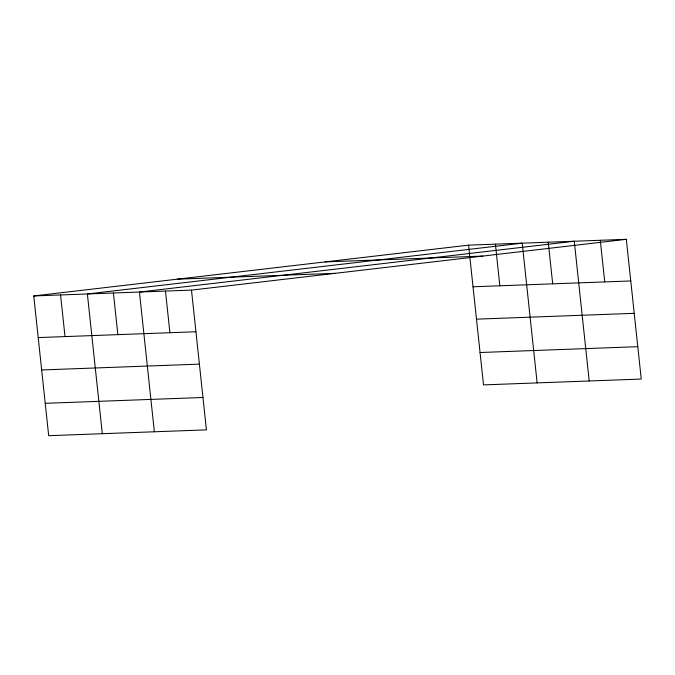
<?xml version="1.0" encoding="UTF-8"?>
<svg xmlns="http://www.w3.org/2000/svg" width="675" height="675" viewBox="0 0 675 675"><rect width="100%" height="100%" fill="white"/><g stroke="black" fill="none" stroke-linecap="round" stroke-linejoin="round"><path stroke-width="1.01" d="M33.75 295.945L191.489 290.115L206.423 429.857L48.684 435.687L33.75 295.945L468.577 245.143L626.316 239.313L641.25 379.055L483.511 384.885L468.577 245.143M191.489 290.115L626.316 239.313M325.088 261.908L482.819 256.078M177.247 279.18L334.977 273.35M473.032 286.782L630.762 280.952M476.491 319.157L634.222 313.327M38.197 337.584L195.936 331.754M480.052 352.51L637.791 346.68M41.656 369.959L199.395 364.129M45.225 403.312L202.964 397.482M600.286 240.275L604.741 281.914M589.199 380.978L574.265 241.237L139.43 292.039L154.364 431.781M548.235 242.198L552.69 283.837M537.14 382.902L522.214 243.16L87.379 293.962L102.313 433.704M495.391 244.156L499.846 285.795M165.459 291.077L169.914 332.716M113.408 293.001L117.855 334.64M60.564 294.958L65.019 336.589"/></g></svg>
